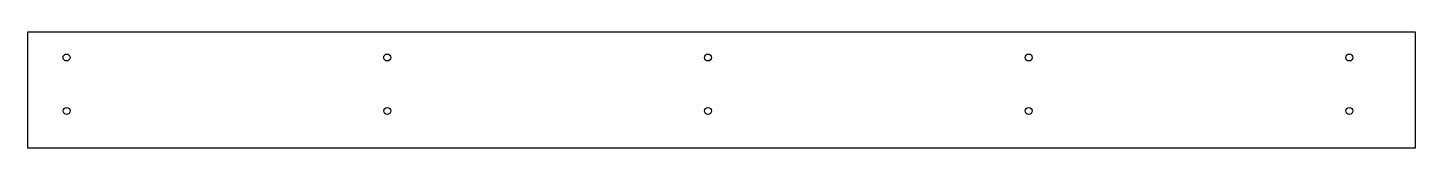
# Model space of a CAD drawing. Header units: millimetres. Extents: x 0 to 1789, y -75 to 75.
import ezdxf

# ---------------------------------------------------------------- set-up
doc = ezdxf.new("R2010")
doc.units = ezdxf.units.MM
doc.header["$LTSCALE"] = 10
doc.layers.add('BOLTS', color=6, linetype='Continuous')
doc.layers.add('MEMBERS', color=5, linetype='Continuous')

msp = doc.modelspace()

# ---------------------------------------------------------------- linework, layer by layer
at = {"layer": 'BOLTS', "color": 2, "linetype": 'Continuous'}
for centre in [(50, 42), (463.5, 42), (877, 42), (1290.6, 42), (1704.1, 42), (50.1, -27), (463.6, -27), (877.1, -27), (1290.6, -27), (1704.1, -27)]:
    msp.add_circle(centre, 4.5, dxfattribs=at)
at = {"layer": 'MEMBERS', "color": 3, "linetype": 'Continuous'}
for p, q in [((0, -75), (0, 75)), ((0, 75), (1789.1, 75)), ((1789.1, 75), (1789.1, -75)), ((1789.1, -75), (0, -75))]:
    msp.add_line(p, q, dxfattribs=at)

doc.saveas('drawing.dxf')
